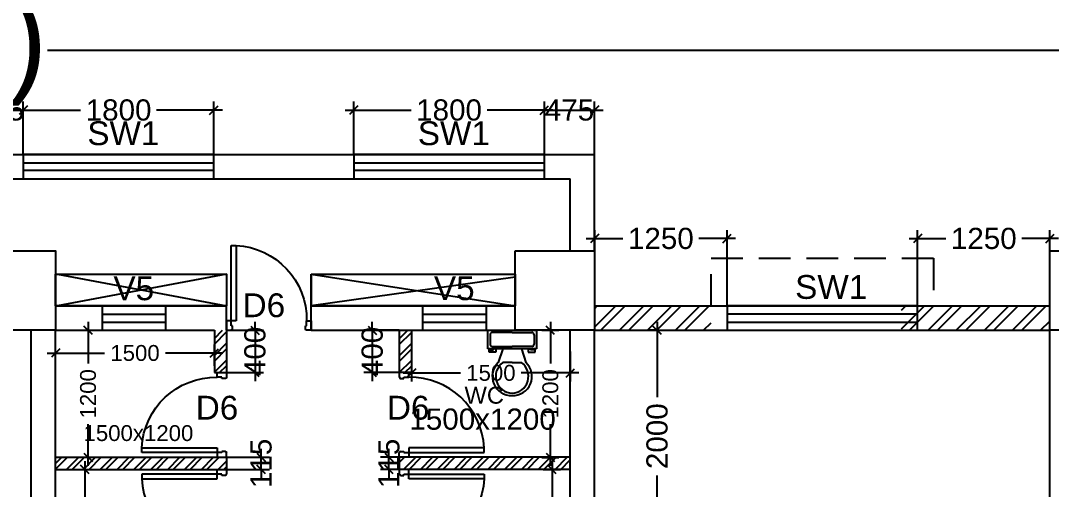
# Model space of a CAD drawing. Extents: x 7620542 to 7843793, y -6476226 to -6093835.
# Drawn here: x 7750969 to 7760704, y -6421146 to -6416719 of the extents above; entities that cross this region are included whole.
import ezdxf
from ezdxf.enums import TextEntityAlignment as Align

# ---------------------------------------------------------------- set-up
doc = ezdxf.new("R2010")
doc.units = 0
doc.header["$LTSCALE"] = 600
doc.header["$MEASUREMENT"] = 0
doc.header["$PDMODE"] = 35
doc.linetypes.add('DASHED', pattern=[0.75, 0.5, -0.25])
doc.layers.get('0').update_dxf_attribs({"linetype": 'CONTINUOUS'})
doc.layers.get('Defpoints').update_dxf_attribs({"linetype": 'CONTINUOUS'})
for name, color, linetype in [('chajja', 7, 'CONTINUOUS'), ('DIM-TEXT', 8, 'CONTINUOUS'), ('DOOR', 32, 'CONTINUOUS'), ('Duct', 8, 'CONTINUOUS'), ('Fixed Glass', 171, 'CONTINUOUS'), ('joinery', 7, 'CONTINUOUS'), ('LA-column', 3, 'CONTINUOUS'), ('Railing', 21, 'CONTINUOUS'), ('Room Dim', 1, 'CONTINUOUS'), ('T Wall', 8, 'CONTINUOUS'), ('TEXT', 6, 'CONTINUOUS'), ('toi-fix', 46, 'CONTINUOUS'), ('Toi. Wall Hat', 3, 'CONTINUOUS'), ('wall hat', 172, 'CONTINUOUS'), ('Walls', 7, 'CONTINUOUS'), ('WIN', 151, 'CONTINUOUS'), ('Working Dim', 5, 'CONTINUOUS')]:
    doc.layers.add(name, color=color, linetype=linetype)
doc.styles.add('ari', font='arial.ttf')
doc.styles.add('ARIAL', font='arial.ttf')
doc.styles.add('RT', font='romant.shx')
doc.dimstyles.new('int. dim', dxfattribs={"dimtxt": 450, "dimasz": 80, "dimexe": 80, "dimexo": 0, "dimgap": 70, "dimtad": 0, "dimdec": 0, "dimzin": 12, "dimdsep": 46, "dimtxsty": 'ari', "dimblk": 'OBLIQUE', "dimcen": 2, "dimdle": 80, "dimclrd": 256, "dimclre": 256, "dimclrt": 6, "dimadec": 0, "dimazin": 0, "dimtfac": 1, "dimtdec": 0, "dimtix": 1, "dimtmove": 2, "dimatfit": 3, "dimfxl": 1, "dimtolj": 1, "dimtzin": 0, "dimlwd": -1, "dimlwe": -1, "dimarcsym": 0})
doc.dimstyles.new('TEXT', dxfattribs={"dimscale": 0, "dimtxt": 600, "dimasz": 300, "dimexe": 300, "dimexo": 30, "dimgap": 50, "dimtad": 0, "dimdec": 0, "dimzin": 0, "dimdsep": 46, "dimtxsty": 'RT', "dimblk": 'OBLIQUE', "dimcen": 0.09, "dimdle": 300, "dimclrd": 256, "dimclre": 256, "dimclrt": 170, "dimadec": 0, "dimazin": 0, "dimtfac": 1, "dimtdec": 0, "dimtofl": 0, "dimtmove": 2, "dimatfit": 3, "dimfxl": 1, "dimfrac": 2, "dimtolj": 1, "dimtzin": 0, "dimlwd": -1, "dimlwe": -1, "dimarcsym": 0})
pattern_1 = [(45, (554749.8, -520), (-132.5825215, 132.5825215), []), (45, (554838.2, -520), (-132.5825215, 132.5825215), [])]

# ---------------------------------------------------------------- blocks, each defined once
blk = doc.blocks.new('1000')
at = {"layer": 'DOOR'}
for p, q in [((0, -100), (0, 0)), ((0, 0), (50, 0)), ((50, -100), (0, -100)), ((50, 0), (50, -2)), ((63, -49), (50, -49)), ((50, -49), (50, -100)), ((50, -100), (50, -901)), ((100, -100), (50, -100)), ((63, -13), (61, -13)), ((63, -13), (63, -49)), ((100, -901), (100, -100)), ((837, -13), (837, -49)), ((837, -13), (839, -13)), ((837, -49), (850, -49)), ((850, 0), (850, -2)), ((900, 0), (850, 0)), ((850, -49), (850, -100)), ((850, -100), (900, -100)), ((900, -100), (900, 0)), ((50, -901), (100, -901))]:
    blk.add_line(p, q, dxfattribs=at)
for centre, major_axis, start_param, end_param in [((50, -13), (-7.95, 7.95), 3.926991, 5.497787), ((850, -13), (7.95, 7.95), 0.785398, 2.356194)]:
    blk.add_ellipse(centre, major_axis=major_axis, ratio=1, start_param=start_param, end_param=end_param, dxfattribs=at)
at = {"layer": 'DOOR', "color": 145}
blk.add_ellipse((64, -115), major_axis=(-520, 590), ratio=1, start_param=2.464943, end_param=4.009476, dxfattribs=at)
blk = doc.blocks.new('A$C70ED7303')
at = {"layer": 'toi-fix', "color": 8}
for p, q in [((0, 0), (229, 0)), ((229, 0), (229, -174.4)), ((-229, 0), (0, 0)), ((-229, -174.4), (-229, 0)), ((-207.2, -43.6), (-207.2, -130.8)), ((0, -21.8), (-185.4, -21.8)), ((0, -21.8), (185.4, -21.8)), ((207.2, -43.6), (207.2, -130.8)), ((229, -174.4), (-229, -174.4)), ((-218.1, -207.2), (-218.1, -185.4)), ((-218.1, -185.4), (-174.4, -185.4)), ((-185.4, -152.6), (0, -152.6)), ((-174.4, -185.4), (-174.4, -174.4)), ((-152.6, -174.4), (-152.6, -207.2)), ((-87.2, -174.4), (-130.8, -305.3)), ((185.4, -152.6), (0, -152.6)), ((87.2, -174.4), (130.8, -305.3)), ((152.6, -174.4), (152.6, -207.2)), ((174.4, -185.4), (174.4, -174.4)), ((218.1, -185.4), (174.4, -185.4)), ((218.1, -207.2), (218.1, -185.4)), ((-152.6, -207.2), (-218.1, -207.2)), ((152.6, -207.2), (218.1, -207.2)), ((0, -305.3), (-87.2, -305.3)), ((0, -305.3), (87.2, -305.3))]:
    blk.add_line(p, q, dxfattribs=at)
for centre, major_axis, start_param, end_param in [((-188.1, -40.9), (13.6, -13.6), 2.214297, 4.068888), ((188.1, -40.9), (13.6, -13.6), 0.643501, 2.498091), ((-188.1, -133.6), (-13.6, -13.6), 5.35589, 7.21048), ((188.1, -133.6), (-13.6, -13.6), 0.643501, 2.498091), ((-6.6, -436.2), (-127.6, -127.6), 4.686239, 7.105146), ((4.7, -435.5), (-112.7, -112.7), 4.541602, 7.039318), ((6.6, -436.2), (55.8, -171.6), -0.351019, 2.067888), ((-4.7, -435.5), (-112.7, -112.7), 0.814663, 3.31238)]:
    blk.add_ellipse(centre, major_axis=major_axis, ratio=1, start_param=start_param, end_param=end_param, dxfattribs=at)
blk = doc.blocks.new('A$C782D609A')
at = {"layer": 'WIN', "linetype": 'Continuous'}
for p, q in [((-300, 230), (300, 230)), ((-300, 230), (-300, 0)), ((300, 230), (300, 0)), ((-300, 0), (300, 0))]:
    blk.add_line(p, q, dxfattribs=at)
at = {"layer": 'WIN', "linetype": 'DASHED', "ltscale": 300}
for p, q in [((-300, 153.3), (300, 153.3)), ((-300, 76.7), (300, 76.7))]:
    blk.add_line(p, q, dxfattribs=at)
blk = doc.blocks.new('_Oblique')
at = {"color": 0, "linetype": 'ByBlock', "lineweight": -2}
blk.add_line((-0.5, -0.5), (0.5, 0.5), dxfattribs=at)
blk = doc.blocks.new('*D634')
at = {"layer": 'Defpoints', "color": 0, "transparency": 16777216}
for p in [(7751460.2, -6420958.2, -4.8), (7751575.4, -6420958.2), (7751460.2, -6422158.2, -4.8)]:
    blk.add_point(p, dxfattribs=at)
at = {"layer": 'Working Dim', "transparency": 16777216}
for p, q in [((7751575.4, -6420878.2), (7751575.4, -6421271.5)), ((7751460.2, -6420958.2), (7751655.4, -6420958.2)), ((7751575.4, -6422238.2), (7751575.4, -6421844.8)), ((7751460.2, -6422158.2), (7751655.4, -6422158.2))]:
    blk.add_line(p, q, dxfattribs=at)
at = {"layer": 'Working Dim', "transparency": 16777216, "xscale": 80, "yscale": 80, "zscale": 80}
for p, rotation in [((7751575.4, -6420958.2), 90), ((7751575.4, -6422158.2), 270)]:
    blk.add_blockref('_Oblique', p, dxfattribs=dict(at, rotation=rotation))
at = {"layer": 'Working Dim', "color": 6, "transparency": 16777216, "insert": (7751575.4, -6421558.2), "char_height": 150, "attachment_point": 5, "rotation": 90, "style": 'ari'}
blk.add_mtext('\\A1;1200', dxfattribs=at)
blk = doc.blocks.new('*D636')
at = {"layer": 'Defpoints', "color": 0, "transparency": 16777216}
for p in [(7751477.8, -6419643.7, 25.3), (7751606, -6419643.7), (7751477.8, -6420843.2, -4.8)]:
    blk.add_point(p, dxfattribs=at)
at = {"layer": 'Working Dim', "transparency": 16777216}
for p, q in [((7751477.8, -6419643.7), (7751686, -6419643.7)), ((7751606, -6419563.7), (7751606, -6419956.8)), ((7751606, -6420923.2), (7751606, -6420530.1)), ((7751477.8, -6420843.2), (7751686, -6420843.2))]:
    blk.add_line(p, q, dxfattribs=at)
at = {"layer": 'Working Dim', "transparency": 16777216, "xscale": 80, "yscale": 80, "zscale": 80}
for p, rotation in [((7751606, -6419643.7), 90), ((7751606, -6420843.2), 270)]:
    blk.add_blockref('_Oblique', p, dxfattribs=dict(at, rotation=rotation))
at = {"layer": 'Working Dim', "color": 6, "transparency": 16777216, "insert": (7751606, -6420243.4), "char_height": 150, "attachment_point": 5, "rotation": 90, "style": 'ari'}
blk.add_mtext('\\A1;1200', dxfattribs=at)
blk = doc.blocks.new('*D637')
at = {"layer": 'Defpoints', "color": 0, "transparency": 16777216}
for p in [(7752799.1, -6419858.8), (7751299.1, -6419977.8, 0.8), (7752799.1, -6419977.8, -4.8)]:
    blk.add_point(p, dxfattribs=at)
at = {"layer": 'Working Dim', "transparency": 16777216}
for p, q in [((7751299.1, -6419977.8), (7751299.1, -6419778.8)), ((7752799.1, -6419977.8), (7752799.1, -6419778.8)), ((7751219.1, -6419858.8), (7751762.4, -6419858.8)), ((7752879.1, -6419858.8), (7752335.7, -6419858.8))]:
    blk.add_line(p, q, dxfattribs=at)
at = {"layer": 'Working Dim', "transparency": 16777216, "xscale": 80, "yscale": 80, "zscale": 80, "rotation": 180}
blk.add_blockref('_Oblique', (7751299.1, -6419858.8), dxfattribs=at)
at = {"layer": 'Working Dim', "transparency": 16777216, "xscale": 80, "yscale": 80, "zscale": 80}
blk.add_blockref('_Oblique', (7752799.1, -6419858.8), dxfattribs=at)
at = {"layer": 'Working Dim', "color": 6, "transparency": 16777216, "insert": (7752049.1, -6419858.8), "char_height": 150, "attachment_point": 5, "style": 'ari'}
blk.add_mtext('\\A1;1500', dxfattribs=at)
blk = doc.blocks.new('*D638')
at = {"layer": 'Defpoints', "color": 0, "transparency": 16777216}
for p in [(7754660.2, -6419843.2, 5.1), (7756160.2, -6419843.2, 5.1), (7756160.2, -6420046.8)]:
    blk.add_point(p, dxfattribs=at)
at = {"layer": 'Working Dim', "transparency": 16777216}
for p, q in [((7754660.2, -6419843.2), (7754660.2, -6420126.8)), ((7756160.2, -6419843.2), (7756160.2, -6420126.8)), ((7754580.2, -6420046.8), (7755123.5, -6420046.8)), ((7756240.2, -6420046.8), (7755696.8, -6420046.8))]:
    blk.add_line(p, q, dxfattribs=at)
at = {"layer": 'Working Dim', "transparency": 16777216, "xscale": 80, "yscale": 80, "zscale": 80, "rotation": 180}
blk.add_blockref('_Oblique', (7754660.2, -6420046.8), dxfattribs=at)
at = {"layer": 'Working Dim', "transparency": 16777216, "xscale": 80, "yscale": 80, "zscale": 80}
blk.add_blockref('_Oblique', (7756160.2, -6420046.8), dxfattribs=at)
at = {"layer": 'Working Dim', "color": 6, "transparency": 16777216, "insert": (7755410.2, -6420046.8), "char_height": 150, "attachment_point": 5, "style": 'ari'}
blk.add_mtext('\\A1;1500', dxfattribs=at)
blk = doc.blocks.new('*D639')
at = {"layer": 'Defpoints', "color": 0, "transparency": 16777216}
for p in [(7755890.6, -6419643.7, 14.8), (7755890.6, -6420844.2, 5.1), (7755972.2, -6420844.2)]:
    blk.add_point(p, dxfattribs=at)
at = {"layer": 'Working Dim', "transparency": 16777216}
for p, q in [((7755890.6, -6419643.7), (7756052.2, -6419643.7)), ((7755972.2, -6419563.7), (7755972.2, -6419957.3)), ((7755972.2, -6420924.2), (7755972.2, -6420530.6)), ((7755890.6, -6420844.2), (7756052.2, -6420844.2))]:
    blk.add_line(p, q, dxfattribs=at)
at = {"layer": 'Working Dim', "transparency": 16777216, "xscale": 80, "yscale": 80, "zscale": 80}
for p, rotation in [((7755972.2, -6419643.7), 90), ((7755972.2, -6420844.2), 270)]:
    blk.add_blockref('_Oblique', p, dxfattribs=dict(at, rotation=rotation))
at = {"layer": 'Working Dim', "color": 6, "transparency": 16777216, "insert": (7755972.2, -6420243.9), "char_height": 150, "attachment_point": 5, "rotation": 90, "style": 'ari'}
blk.add_mtext('\\A1;1200', dxfattribs=at)
blk = doc.blocks.new('*D641')
at = {"layer": 'Defpoints', "color": 0, "transparency": 16777216}
for p in [(7755905.2, -6420958.2, 5.1), (7755987.5, -6420958.2), (7755905.2, -6422158.2, 5.1)]:
    blk.add_point(p, dxfattribs=at)
at = {"layer": 'Working Dim', "transparency": 16777216}
for p, q in [((7755987.5, -6420878.2), (7755987.5, -6421271.5)), ((7755905.2, -6420958.2), (7756067.5, -6420958.2)), ((7755987.5, -6422238.2), (7755987.5, -6421844.8)), ((7755905.2, -6422158.2), (7756067.5, -6422158.2))]:
    blk.add_line(p, q, dxfattribs=at)
at = {"layer": 'Working Dim', "transparency": 16777216, "xscale": 80, "yscale": 80, "zscale": 80}
for p, rotation in [((7755987.5, -6420958.2), 90), ((7755987.5, -6422158.2), 270)]:
    blk.add_blockref('_Oblique', p, dxfattribs=dict(at, rotation=rotation))
at = {"layer": 'Working Dim', "color": 6, "transparency": 16777216, "insert": (7755987.5, -6421558.2), "char_height": 150, "attachment_point": 5, "rotation": 90, "style": 'ari'}
blk.add_mtext('\\A1;1200', dxfattribs=at)
blk = doc.blocks.new('*D837')
at = {"layer": 'Defpoints', "color": 0, "linetype": 'Continuous', "transparency": 16777216}
for p in [(7761439.1, -6413784.8, -21.6), (7720379, -6413864.7, -0.3), (7720379, -6414809.1)]:
    blk.add_point(p, dxfattribs=at)
at = {"layer": 'DIM-TEXT', "transparency": 16777216}
for p, q in [((7761439.1, -6413784.8), (7761439.1, -6415109.1)), ((7720379, -6413864.7), (7720379, -6415109.1)), ((7720079, -6414809.1), (7730596.3, -6414809.1)), ((7761739.1, -6414809.1), (7751221.7, -6414809.1))]:
    blk.add_line(p, q, dxfattribs=at)
at = {"layer": 'DIM-TEXT', "linetype": 'Continuous', "transparency": 16777216, "xscale": 300, "yscale": 300, "zscale": 300, "rotation": 180}
blk.add_blockref('_Oblique', (7720379, -6414809.1), dxfattribs=at)
at = {"layer": 'DIM-TEXT', "linetype": 'Continuous', "transparency": 16777216, "xscale": 300, "yscale": 300, "zscale": 300}
blk.add_blockref('_Oblique', (7761439.1, -6414809.1), dxfattribs=at)
at = {"layer": 'DIM-TEXT', "color": 170, "linetype": 'Continuous', "transparency": 16777216, "insert": (7740909, -6414809.1), "char_height": 750, "attachment_point": 5, "style": 'ari'}
blk.add_mtext('\\A1;{\\H1.067x;GENERAL MEDICINE (MALE - 30 Beds )}', dxfattribs=at)
blk = doc.blocks.new('*D892')
at = {"layer": 'Defpoints', "color": 0, "transparency": 16777216}
for p in [(7757640.4, -6418777.2), (7756390.4, -6419413.7, 1), (7757640.4, -6419413.7, 1)]:
    blk.add_point(p, dxfattribs=at)
at = {"layer": 'Working Dim', "transparency": 16777216}
for p, q in [((7756310.4, -6418777.2), (7756656.5, -6418777.2)), ((7756390.4, -6419413.7), (7756390.4, -6418697.2)), ((7757720.4, -6418777.2), (7757374.2, -6418777.2)), ((7757640.4, -6419413.7), (7757640.4, -6418697.2))]:
    blk.add_line(p, q, dxfattribs=at)
at = {"layer": 'Working Dim', "transparency": 16777216, "xscale": 80, "yscale": 80, "zscale": 80, "rotation": 180}
blk.add_blockref('_Oblique', (7756390.4, -6418777.2), dxfattribs=at)
at = {"layer": 'Working Dim', "transparency": 16777216, "xscale": 80, "yscale": 80, "zscale": 80}
blk.add_blockref('_Oblique', (7757640.4, -6418777.2), dxfattribs=at)
at = {"layer": 'Working Dim', "color": 6, "transparency": 16777216, "insert": (7757015.4, -6418777.2), "char_height": 200, "attachment_point": 5, "style": 'ari'}
blk.add_mtext('\\A1;1250', dxfattribs=at)
blk = doc.blocks.new('*D893')
at = {"layer": 'Defpoints', "color": 0, "transparency": 16777216}
for p in [(7759440.4, -6418777.2), (7759440.4, -6419413.7, 1), (7760690.4, -6419413.7, 1)]:
    blk.add_point(p, dxfattribs=at)
at = {"layer": 'Working Dim', "transparency": 16777216}
for p, q in [((7759360.4, -6418777.2), (7759706.5, -6418777.2)), ((7759440.4, -6419413.7), (7759440.4, -6418697.2)), ((7760770.4, -6418777.2), (7760424.2, -6418777.2)), ((7760690.4, -6419413.7), (7760690.4, -6418697.2))]:
    blk.add_line(p, q, dxfattribs=at)
at = {"layer": 'Working Dim', "transparency": 16777216, "xscale": 80, "yscale": 80, "zscale": 80, "rotation": 180}
blk.add_blockref('_Oblique', (7759440.4, -6418777.2), dxfattribs=at)
at = {"layer": 'Working Dim', "transparency": 16777216, "xscale": 80, "yscale": 80, "zscale": 80}
blk.add_blockref('_Oblique', (7760690.4, -6418777.2), dxfattribs=at)
at = {"layer": 'Working Dim', "color": 6, "transparency": 16777216, "insert": (7760065.4, -6418777.2), "char_height": 200, "attachment_point": 5, "style": 'ari'}
blk.add_mtext('\\A1;1250', dxfattribs=at)
blk = doc.blocks.new('*D969')
at = {"layer": 'Defpoints', "color": 0, "transparency": 16777216}
for p in [(7756980.1, -6419643.7, 14.8), (7756980.1, -6419643.7), (7756980.1, -6421644.1, 1)]:
    blk.add_point(p, dxfattribs=at)
at = {"layer": 'Working Dim', "transparency": 16777216}
for p, q in [((7756980.1, -6419643.7), (7756900.1, -6419643.7)), ((7756980.1, -6419563.7), (7756980.1, -6420273.9)), ((7756980.1, -6421724.1), (7756980.1, -6421013.9)), ((7756980.1, -6421644.1), (7756900.1, -6421644.1))]:
    blk.add_line(p, q, dxfattribs=at)
at = {"layer": 'Working Dim', "transparency": 16777216, "xscale": 80, "yscale": 80, "zscale": 80}
for p, rotation in [((7756980.1, -6419643.7), 90), ((7756980.1, -6421644.1), 270)]:
    blk.add_blockref('_Oblique', p, dxfattribs=dict(at, rotation=rotation))
at = {"layer": 'Working Dim', "color": 6, "transparency": 16777216, "insert": (7756980.1, -6420643.9), "char_height": 200, "attachment_point": 5, "rotation": 90, "style": 'ari'}
blk.add_mtext('\\A1;2000', dxfattribs=at)
blk = doc.blocks.new('*D1217')
at = {"layer": 'Defpoints', "color": 0, "transparency": 16777216}
for p in [(7750993.9, -6417564), (7750549, -6417983.7), (7750993.9, -6417983.7)]:
    blk.add_point(p, dxfattribs=at)
at = {"layer": 'Working Dim', "transparency": 16777216}
for p, q in [((7750549, -6417983.7), (7750549, -6417484)), ((7750993.9, -6417983.7), (7750993.9, -6417484)), ((7750549, -6417564), (7750469, -6417564)), ((7750549, -6417564), (7750993.9, -6417564)), ((7750993.9, -6417564), (7751073.9, -6417564))]:
    blk.add_line(p, q, dxfattribs=at)
at = {"layer": 'Working Dim', "transparency": 16777216, "xscale": 80, "yscale": 80, "zscale": 80}
blk.add_blockref('_Oblique', (7750549, -6417564), dxfattribs=at)
at = {"layer": 'Working Dim', "transparency": 16777216, "xscale": 80, "yscale": 80, "zscale": 80, "rotation": 180}
blk.add_blockref('_Oblique', (7750993.9, -6417564), dxfattribs=at)
at = {"layer": 'Working Dim', "color": 6, "transparency": 16777216, "insert": (7750771.4, -6417564), "char_height": 200, "attachment_point": 5, "style": 'ari'}
blk.add_mtext('\\A1;445', dxfattribs=at)
blk = doc.blocks.new('*D1218')
at = {"layer": 'Defpoints', "color": 0, "transparency": 16777216}
for p in [(7752793.9, -6417564), (7750993.9, -6417983.7), (7752793.9, -6417983.7)]:
    blk.add_point(p, dxfattribs=at)
at = {"layer": 'Working Dim', "transparency": 16777216}
for p, q in [((7750993.9, -6417983.7), (7750993.9, -6417484)), ((7752793.9, -6417983.7), (7752793.9, -6417484)), ((7750913.9, -6417564), (7751535, -6417564)), ((7752873.9, -6417564), (7752252.8, -6417564))]:
    blk.add_line(p, q, dxfattribs=at)
at = {"layer": 'Working Dim', "transparency": 16777216, "xscale": 80, "yscale": 80, "zscale": 80, "rotation": 180}
blk.add_blockref('_Oblique', (7750993.9, -6417564), dxfattribs=at)
at = {"layer": 'Working Dim', "transparency": 16777216, "xscale": 80, "yscale": 80, "zscale": 80}
blk.add_blockref('_Oblique', (7752793.9, -6417564), dxfattribs=at)
at = {"layer": 'Working Dim', "color": 6, "transparency": 16777216, "insert": (7751893.9, -6417564), "char_height": 200, "attachment_point": 5, "style": 'ari'}
blk.add_mtext('\\A1;1800', dxfattribs=at)
blk = doc.blocks.new('*D1219')
at = {"layer": 'Defpoints', "color": 0, "transparency": 16777216}
for p in [(7755915, -6417564), (7754115, -6417983.7), (7755915, -6417983.7)]:
    blk.add_point(p, dxfattribs=at)
at = {"layer": 'Working Dim', "transparency": 16777216}
for p, q in [((7754115, -6417983.7), (7754115, -6417484)), ((7755915, -6417983.7), (7755915, -6417484)), ((7754035, -6417564), (7754656.1, -6417564)), ((7755995, -6417564), (7755373.9, -6417564))]:
    blk.add_line(p, q, dxfattribs=at)
at = {"layer": 'Working Dim', "transparency": 16777216, "xscale": 80, "yscale": 80, "zscale": 80, "rotation": 180}
blk.add_blockref('_Oblique', (7754115, -6417564), dxfattribs=at)
at = {"layer": 'Working Dim', "transparency": 16777216, "xscale": 80, "yscale": 80, "zscale": 80}
blk.add_blockref('_Oblique', (7755915, -6417564), dxfattribs=at)
at = {"layer": 'Working Dim', "color": 6, "transparency": 16777216, "insert": (7755015, -6417564), "char_height": 200, "attachment_point": 5, "style": 'ari'}
blk.add_mtext('\\A1;1800', dxfattribs=at)
blk = doc.blocks.new('*D1220')
at = {"layer": 'Defpoints', "color": 0, "transparency": 16777216}
for p in [(7756390, -6417564), (7755915, -6417983.7), (7756390, -6417983.7)]:
    blk.add_point(p, dxfattribs=at)
at = {"layer": 'Working Dim', "transparency": 16777216}
for p, q in [((7755915, -6417983.7), (7755915, -6417484)), ((7756390, -6417983.7), (7756390, -6417484)), ((7755915, -6417564), (7755835, -6417564)), ((7755915, -6417564), (7756390, -6417564)), ((7756390, -6417564), (7756470, -6417564))]:
    blk.add_line(p, q, dxfattribs=at)
at = {"layer": 'Working Dim', "transparency": 16777216, "xscale": 80, "yscale": 80, "zscale": 80}
blk.add_blockref('_Oblique', (7755915, -6417564), dxfattribs=at)
at = {"layer": 'Working Dim', "transparency": 16777216, "xscale": 80, "yscale": 80, "zscale": 80, "rotation": 180}
blk.add_blockref('_Oblique', (7756390, -6417564), dxfattribs=at)
at = {"layer": 'Working Dim', "color": 6, "transparency": 16777216, "insert": (7756152.5, -6417564), "char_height": 200, "attachment_point": 5, "style": 'ari'}
blk.add_mtext('\\A1;475', dxfattribs=at)
blk = doc.blocks.new('*D1243')
at = {"layer": 'Defpoints', "color": 0, "transparency": 16777216}
for p in [(7752914.1, -6420843.2), (7753240.2, -6420843.2), (7752914.1, -6420958.2)]:
    blk.add_point(p, dxfattribs=at)
at = {"layer": 'Working Dim', "transparency": 16777216}
for p, q in [((7753240.2, -6420843.2), (7753240.2, -6420763.2)), ((7752914.1, -6420843.2), (7753320.2, -6420843.2)), ((7753240.2, -6420958.2), (7753240.2, -6420843.2)), ((7752914.1, -6420958.2), (7753320.2, -6420958.2)), ((7753240.2, -6420958.2), (7753240.2, -6421038.2))]:
    blk.add_line(p, q, dxfattribs=at)
at = {"layer": 'Working Dim', "transparency": 16777216, "xscale": 80, "yscale": 80, "zscale": 80}
for p, rotation in [((7753240.2, -6420843.2), 270), ((7753240.2, -6420958.2), 90)]:
    blk.add_blockref('_Oblique', p, dxfattribs=dict(at, rotation=rotation))
at = {"layer": 'Working Dim', "color": 6, "transparency": 16777216, "insert": (7753240.2, -6420900.7), "char_height": 200, "attachment_point": 5, "rotation": 90, "style": 'ari'}
blk.add_mtext('\\A1;115', dxfattribs=at)
blk = doc.blocks.new('*D1244')
at = {"layer": 'Defpoints', "color": 0, "transparency": 16777216}
for p in [(7752914.1, -6419643.7), (7752914.1, -6420043.2), (7753182.3, -6420043.2)]:
    blk.add_point(p, dxfattribs=at)
at = {"layer": 'Working Dim', "transparency": 16777216}
for p, q in [((7752914.1, -6419643.7), (7753262.3, -6419643.7)), ((7753182.3, -6419643.7), (7753182.3, -6419563.7)), ((7753182.3, -6419643.7), (7753182.3, -6420043.2)), ((7752914.1, -6420043.2), (7753262.3, -6420043.2)), ((7753182.3, -6420043.2), (7753182.3, -6420123.2))]:
    blk.add_line(p, q, dxfattribs=at)
at = {"layer": 'Working Dim', "transparency": 16777216, "xscale": 80, "yscale": 80, "zscale": 80}
for p, rotation in [((7753182.3, -6419643.7), 270), ((7753182.3, -6420043.2), 90)]:
    blk.add_blockref('_Oblique', p, dxfattribs=dict(at, rotation=rotation))
at = {"layer": 'Working Dim', "color": 6, "transparency": 16777216, "insert": (7753182.3, -6419843.4), "char_height": 200, "attachment_point": 5, "rotation": 90, "style": 'ari'}
blk.add_mtext('\\A1;400', dxfattribs=at)
blk = doc.blocks.new('*D1248')
at = {"layer": 'Defpoints', "color": 0, "transparency": 16777216}
for p in [(7754447.3, -6420843.2), (7754545.3, -6420843.2), (7754545.3, -6420958.2)]:
    blk.add_point(p, dxfattribs=at)
at = {"layer": 'Working Dim', "transparency": 16777216}
for p, q in [((7754447.3, -6420843.2), (7754447.3, -6420763.2)), ((7754545.3, -6420843.2), (7754367.3, -6420843.2)), ((7754447.3, -6420958.2), (7754447.3, -6420843.2)), ((7754545.3, -6420958.2), (7754367.3, -6420958.2)), ((7754447.3, -6420958.2), (7754447.3, -6421038.2))]:
    blk.add_line(p, q, dxfattribs=at)
at = {"layer": 'Working Dim', "transparency": 16777216, "xscale": 80, "yscale": 80, "zscale": 80}
for p, rotation in [((7754447.3, -6420843.2), 270), ((7754447.3, -6420958.2), 90)]:
    blk.add_blockref('_Oblique', p, dxfattribs=dict(at, rotation=rotation))
at = {"layer": 'Working Dim', "color": 6, "transparency": 16777216, "insert": (7754447.3, -6420900.7), "char_height": 200, "attachment_point": 5, "rotation": 90, "style": 'ari'}
blk.add_mtext('\\A1;115', dxfattribs=at)
blk = doc.blocks.new('*D1249')
at = {"layer": 'Defpoints', "color": 0, "transparency": 16777216}
for p in [(7754545.2, -6419643.7), (7754290, -6420043.2), (7754545.2, -6420043.2)]:
    blk.add_point(p, dxfattribs=at)
at = {"layer": 'Working Dim', "transparency": 16777216}
for p, q in [((7754545.2, -6419643.7), (7754210, -6419643.7)), ((7754290, -6419643.7), (7754290, -6419563.7)), ((7754290, -6419643.7), (7754290, -6420043.2)), ((7754545.2, -6420043.2), (7754210, -6420043.2)), ((7754290, -6420043.2), (7754290, -6420123.2))]:
    blk.add_line(p, q, dxfattribs=at)
at = {"layer": 'Working Dim', "transparency": 16777216, "xscale": 80, "yscale": 80, "zscale": 80}
for p, rotation in [((7754290, -6419643.7), 270), ((7754290, -6420043.2), 90)]:
    blk.add_blockref('_Oblique', p, dxfattribs=dict(at, rotation=rotation))
at = {"layer": 'Working Dim', "color": 6, "transparency": 16777216, "insert": (7754290, -6419843.4), "char_height": 200, "attachment_point": 5, "rotation": 90, "style": 'ari'}
blk.add_mtext('\\A1;400', dxfattribs=at)
blk = doc.blocks.new('*D2108')
at = {"layer": 'Defpoints', "color": 0, "linetype": 'Continuous', "transparency": 16777216}
for p in [(7720379.1, -6417001.4), (7720379.1, -6419313.6, -0.3), (7761439.2, -6419393.5, -21.6)]:
    blk.add_point(p, dxfattribs=at)
at = {"layer": 'DIM-TEXT', "transparency": 16777216}
for p, q in [((7720379.1, -6419313.6), (7720379.1, -6416701.4)), ((7761439.2, -6419393.5), (7761439.2, -6416701.4)), ((7720079.1, -6417001.4), (7730596.4, -6417001.4)), ((7761739.2, -6417001.4), (7751221.8, -6417001.4))]:
    blk.add_line(p, q, dxfattribs=at)
at = {"layer": 'DIM-TEXT', "linetype": 'Continuous', "transparency": 16777216, "xscale": 300, "yscale": 300, "zscale": 300, "rotation": 180}
blk.add_blockref('_Oblique', (7720379.1, -6417001.4), dxfattribs=at)
at = {"layer": 'DIM-TEXT', "linetype": 'Continuous', "transparency": 16777216, "xscale": 300, "yscale": 300, "zscale": 300}
blk.add_blockref('_Oblique', (7761439.2, -6417001.4), dxfattribs=at)
at = {"layer": 'DIM-TEXT', "color": 170, "linetype": 'Continuous', "transparency": 16777216, "insert": (7740909.1, -6417001.4), "char_height": 750, "attachment_point": 5, "style": 'ari'}
blk.add_mtext('\\A1;{\\H1.067x;GENERAL MEDICINE (MALE - 30 Beds )}', dxfattribs=at)

msp = doc.modelspace()

# ---------------------------------------------------------------- hatches: boundary and pattern name
at = {"layer": 'Toi. Wall Hat'}
h = msp.add_hatch(dxfattribs=at)
h.set_pattern_fill('ANSI32', color=10, scale=300, style=0)
h.set_pattern_definition([(45, (832124.71, -81878.24), (-79.5495129, 79.5495129), []), (45, (832177.74, -81878.24), (-79.5495129, 79.5495129), [])])
h.paths.add_polyline_path([(7754659.819, -6419643.727), (7754544.819, -6419643.727), (7754544.819, -6420043.231), (7754659.819, -6420043.231)])
h.paths.add_polyline_path([(7752913.701, -6419643.727), (7752798.701, -6419643.727), (7752798.701, -6420043.231), (7752913.701, -6420043.231)])
h.paths.add_polyline_path([(7752913.701, -6420843.231), (7751298.734, -6420843.231), (7751298.737, -6420958.231), (7752913.701, -6420958.231)])
h.paths.add_polyline_path([(7756159.819, -6420843.231), (7754544.819, -6420843.231), (7754544.819, -6420958.231), (7756159.819, -6420958.231)])
h.paths.add_polyline_path([(7754659.819, -6422273.231), (7756159.819, -6422273.231), (7756159.819, -6422158.231), (7754659.819, -6422158.231), (7754659.819, -6421758.231), (7754544.819, -6421758.231), (7754544.819, -6422673.231), (7754659.819, -6422673.231)])
h.paths.add_polyline_path([(7752913.701, -6421758.231), (7752798.701, -6421758.231), (7752798.701, -6422158.231), (7751298.769, -6422158.231), (7751298.772, -6422273.231), (7752798.701, -6422273.231), (7752798.701, -6422673.231), (7752913.701, -6422673.231)])
h.paths.add_polyline_path([(7752913.701, -6423473.231), (7751298.805, -6423473.231), (7751298.808, -6423588.231), (7752913.701, -6423588.231)])
h.paths.add_polyline_path([(7752913.701, -6424388.231), (7752798.701, -6424388.231), (7752798.701, -6424788.761), (7752913.701, -6424788.761)])
h.paths.add_polyline_path([(7754659.819, -6424388.231), (7754544.819, -6424388.231), (7754544.819, -6424788.761), (7754659.819, -6424788.761)])
h.paths.add_polyline_path([(7756159.819, -6423473.231), (7754544.819, -6423473.231), (7754544.819, -6423588.231), (7756159.819, -6423588.231)])
at = {"layer": 'wall hat'}
h = msp.add_hatch(dxfattribs=at)
h.set_pattern_fill('ANSI32', color=256, scale=500, style=0)
h.set_pattern_definition(pattern_1)
h.paths.add_polyline_path([(7757489.06, -6419413.706), (7756390.175, -6419413.706), (7756390.175, -6419413.724), (7756389.087, -6419413.724), (7756389.087, -6419643.706), (7757489.06, -6419643.706)])
h = msp.add_hatch(dxfattribs=at)
h.set_pattern_fill('ANSI32', color=256, scale=500, style=0)
h.set_pattern_definition(pattern_1)
h.paths.add_polyline_path([(7760689.195, -6419413.706), (7759289.06, -6419413.706), (7759289.06, -6419643.706), (7760689.195, -6419643.706)])

# ---------------------------------------------------------------- linework, layer by layer
at = {"layer": 'chajja', "color": 7, "linetype": 'DASHED', "elevation": -14.83}
msp.add_lwpolyline([(7757490.352, -6419413.706), (7757490.352, -6418963.706), (7759590.352, -6418963.706), (7759590.352, -6419413.706)], dxfattribs=at)
at = {"layer": 'Duct', "color": 8}
for p, q in [((7751318.119, -6419113.666, -32.028), (7752914.057, -6419413.666, -32.028)), ((7752914.057, -6419113.666, -32.028), (7751318.119, -6419413.666, -32.028)), ((7753714.057, -6419113.666, -32.028), (7755639.087, -6419413.666, -32.028)), ((7755639.087, -6419142.982, -16.974), (7753714.057, -6419413.666, -32.028))]:
    msp.add_line(p, q, dxfattribs=at)
at = {"layer": 'Duct', "color": 7}
for points, elevation in [([(7751299.234, -6419113.666), (7752914.057, -6419113.666), (7752914.057, -6419413.666), (7751299.234, -6419413.666)], -22.105), ([(7753714.057, -6419113.666), (7755639.087, -6419113.666), (7755639.087, -6419413.666), (7753714.057, -6419413.666)], -32.028)]:
    msp.add_lwpolyline(points, close=True, dxfattribs=dict(at, elevation=elevation))
at = {"layer": 'Fixed Glass', "elevation": -14.83}
for points in [[(7752793.924, -6417983.662), (7750993.924, -6417983.662), (7750993.924, -6418213.662), (7752793.924, -6418213.663)], [(7755915.007, -6417983.663), (7754115.007, -6417983.663), (7754115.007, -6418213.663), (7755915.007, -6418213.663)], [(7752793.924, -6418065.004), (7750993.924, -6418065.004), (7750993.924, -6418132.322), (7752793.924, -6418132.322)], [(7755915.007, -6418065.004), (7754115.007, -6418065.004), (7754115.007, -6418132.322), (7755915.007, -6418132.322)]]:
    msp.add_lwpolyline(points, close=True, dxfattribs=at)
at = {"layer": 'LA-column', "color": 2, "flags": 128}
for points, elevation in [([(7750549.147, -6418893.706), (7751299.147, -6418893.706), (7751299.147, -6419643.706), (7750549.147, -6419643.706)], -12.548), ([(7755640.087, -6418893.706), (7756390.087, -6418893.706), (7756390.087, -6419643.706), (7755640.087, -6419643.706)], -12.548), ([(7760689.112, -6418893.706), (7761439.112, -6418893.706), (7761439.112, -6419643.706), (7760689.112, -6419643.706)], -13.799)]:
    msp.add_lwpolyline(points, close=True, dxfattribs=dict(at, elevation=elevation))
at = {"layer": 'Railing', "linetype": 'Continuous'}
msp.add_line((7760689.023, -6426358.73, -14.83), (7760689.023, -6419643.73, -14.83), dxfattribs=at)
at = {"layer": 'T Wall', "color": 6, "linetype": 'Continuous'}
for p, q in [((7752799.057, -6419643.166, -14.83), (7752799.057, -6420043.166, -14.83)), ((7752914.057, -6419643.663, -14.83), (7752914.057, -6420043.166, -14.83)), ((7754545.175, -6419643.663, -14.83), (7754545.175, -6420043.166, -14.83)), ((7754660.175, -6419643.166, -14.83), (7754660.175, -6420043.166, -14.83)), ((7752799.057, -6420043.166, -14.83), (7752914.057, -6420043.166, -14.83)), ((7754660.175, -6420043.166, -14.83), (7754545.175, -6420043.166, -14.83)), ((7751299.234, -6420843.166, -14.83), (7752914.057, -6420843.166, -14.83)), ((7752914.057, -6420843.166, -14.83), (7752914.057, -6420958.166, -14.83)), ((7754545.175, -6420843.166, -14.83), (7754545.175, -6420958.166, -14.83)), ((7756160.175, -6420843.166, -14.83), (7754545.175, -6420843.166, -14.83)), ((7751299.057, -6420958.166, -14.83), (7752914.057, -6420958.166, -14.83)), ((7756160.175, -6420958.166, -14.83), (7754545.175, -6420958.166, -14.83))]:
    msp.add_line(p, q, dxfattribs=at)
at = {"layer": 'Walls', "linetype": 'Continuous'}
for p, q in [((7750548.974, -6417983.663, -14.83), (7756389.997, -6417983.663, -14.83)), ((7750778.974, -6418213.663, -14.83), (7756159.997, -6418213.663, -14.83)), ((7751299.234, -6419413.663, -14.83), (7752914.057, -6419413.663, -14.83)), ((7753714.057, -6419413.663, -14.83), (7755639.087, -6419413.663, -14.83)), ((7751068.974, -6426208.887, -14.83), (7751068.879, -6419643.808, -14.83)), ((7751298.974, -6426208.84, -14.83), (7751298.879, -6419643.808, -14.83)), ((7751299.234, -6419643.663, -14.83), (7752799.057, -6419643.663, -14.83)), ((7753714.057, -6419643.663, -14.83), (7755639.087, -6419643.663, -14.83)), ((7756159.087, -6426358.688, -14.83), (7756159.087, -6419643.586, -14.83)), ((7756389.087, -6426358.688, -14.83), (7756389.087, -6419643.727, -14.83))]:
    msp.add_line(p, q, dxfattribs=at)
at = {"layer": 'Walls'}
for p, q in [((7756389.997, -6418893.81, -14.83), (7756389.997, -6417983.663, -14.83)), ((7753535.766, -6418213.663, -14.83), (7753924.288, -6418213.663, -14.83)), ((7756159.997, -6418893.727, -14.83), (7756159.997, -6418213.663, -14.83)), ((7752914.057, -6419113.663, -14.83), (7752914.057, -6419413.663, -14.83)), ((7753714.057, -6419113.663, -14.83), (7753714.057, -6419413.663, -14.83)), ((7752914.057, -6419643.663, -14.83), (7752914.057, -6419413.663, -14.83)), ((7753714.051, -6419643.663, -14.83), (7753714.057, -6419413.663, -14.83)), ((7756390.352, -6419413.706, -13.799), (7760689.195, -6419413.706, -13.799)), ((7756389.087, -6419643.706, -13.799), (7760689.195, -6419643.706, -13.799))]:
    msp.add_line(p, q, dxfattribs=at)
at = {"layer": 'WIN', "linetype": 'Continuous', "elevation": -14.83}
for points in [[(7757640.352, -6419413.706), (7757640.352, -6419643.706), (7759440.352, -6419643.706), (7759440.352, -6419413.706)], [(7757640.352, -6419490.706), (7757640.352, -6419566.706), (7759440.352, -6419566.706), (7759440.352, -6419490.706)]]:
    msp.add_lwpolyline(points, close=True, dxfattribs=at)

# ---------------------------------------------------------------- block references
at = {"layer": 'DOOR', "linetype": 'Continuous'}
for p, xscale, yscale, zscale, rotation in [((7752914.057, -6419643.662, -14.83), -0.8888888880610689, 0.8888888880610466, 0.8888888880610679, 179.9999871533746), ((7752914.057, -6420843.166, -14.83), -0.8888888880610689, 0.8888888880610466, 0.8888888880610679, 269.9999871533747), ((7754545.175, -6420843.166, -14.83), 0.8888888880610689, 0.8888888880610689, 0.8888888880610689, 90.00001284662535), ((7752913.948, -6420958.166, -14.83), 0.8888888880610685, 0.8888888880610685, 0.8888888880610685, 270.0000127265634), ((7754545.283, -6420958.166, -14.83), -0.8888888880610689, 0.8888888880610466, 0.8888888880610679, 89.99998715337463)]:
    msp.add_blockref('1000', p, dxfattribs=dict(at, xscale=xscale, yscale=yscale, zscale=zscale, rotation=rotation))
at = {"layer": 'toi-fix', "linetype": 'Continuous'}
msp.add_blockref('A$C70ED7303', (7755610.476, -6419643.166, -14.83), dxfattribs=at)
at = {"layer": 'WIN', "linetype": 'Continuous'}
for p in [(7752037.298, -6419643.663, -14.83), (7752037.388, -6419643.727, -14.83), (7755063.992, -6419643.102, -14.83), (7755064.082, -6419643.166, -14.83)]:
    msp.add_blockref('A$C782D609A', p, dxfattribs=at)

# ---------------------------------------------------------------- texts
at = {"layer": 'joinery', "style": 'ari'}
for s, p in [('SW1', (7751939.352, -6417894.831, -14.83)), ('SW1', (7755060.435, -6417894.831, -14.83)), ('V5', (7752037.673, -6419359.435, -14.83)), ('V5', (7752037.763, -6419359.499, -14.83)), ('V5', (7755064.367, -6419358.873, -14.83)), ('V5', (7755064.457, -6419358.938, -14.83)), ('SW1', (7758624.288, -6419346.814, -1.386)), ('D6', (7753266.409, -6419519.712, -14.83)), ('D6', (7752823.414, -6420487.085, -14.83)), ('D6', (7754629.269, -6420487.085, -14.83))]:
    msp.add_text(s, height=225, dxfattribs=at).set_placement(p, align=Align.CENTER)
at = {"layer": 'Room Dim', "style": 'ARIAL'}
for height, p in [(200, (7755331.555, -6420582.505, -14.83)), (150, (7752081.259, -6420689.491, -14.83))]:
    msp.add_text('1500x1200', height=height, dxfattribs=at).set_placement(p, align=Align.CENTER)
at = {"layer": 'TEXT', "color": 7, "style": 'ARIAL'}
msp.add_text('WC', height=160, dxfattribs=at).set_placement((7755347.265, -6420336.78, -14.83), align=Align.CENTER)

# ---------------------------------------------------------------- dimensions: what is measured, and where the dimension line sits
at = {"layer": 'DIM-TEXT', "linetype": 'Continuous'}
for base, p1, p2, picture, middle in [((7720378.962, -6414809.097, 2.691), (7761439.1, -6413784.819, -18.93), (7720378.962, -6413864.705, 2.343), '*D837', (7740909.031, -6414809.097, 2.691)), ((7720379.051, -6417001.407, 3.722), (7761439.189, -6419393.479, -17.899), (7720379.051, -6419313.592, 3.374), '*D2108', (7740909.12, -6417001.407, 3.722))]:
    dim = msp.add_linear_dim(base=base, p1=p1, p2=p2, angle=180, text='{\\H1.067x;GENERAL MEDICINE (MALE - 30 Beds )}', dimstyle='TEXT', override={"dimscale": 1, "dimtxt": 750, "dimexo": 0, "dimtxsty": 'ari'}, dxfattribs=at)
    dim.commit()
    dim.dimension.update_dxf_attribs({"geometry": picture, "text_midpoint": middle})
at = {"layer": 'Working Dim'}
for base, p1, p2, override, picture, middle in [((7750993.924, -6417564.015, -14.83), (7750548.974, -6417983.663, -14.83), (7750993.924, -6417983.662, -14.83), {"dimtxt": 200, "dimarcsym": 1}, '*D1217', (7750771.449, -6417564.015, -14.83)), ((7752793.924, -6417564.015, -14.83), (7750993.924, -6417983.662, -14.83), (7752793.924, -6417983.662, -14.83), {"dimtxt": 200, "dimarcsym": 1}, '*D1218', (7751893.924, -6417564.015, -14.83)), ((7755915.007, -6417564.015, -14.83), (7754115.007, -6417983.662, -14.83), (7755915.007, -6417983.662, -14.83), {"dimtxt": 200, "dimarcsym": 1}, '*D1219', (7755015.007, -6417564.015, -14.83)), ((7756389.997, -6417564.015, -14.83), (7755915.007, -6417983.662, -14.83), (7756389.997, -6417983.662, -14.83), {"dimtxt": 200, "dimarcsym": 1}, '*D1220', (7756152.502, -6417564.015, -14.83)), ((7757640.352, -6418777.181, -14.83), (7756390.352, -6419413.706, -13.799), (7757640.352, -6419413.706, -13.799), {"dimtxt": 200, "dimarcsym": 1}, '*D892', (7757015.352, -6418777.181, -14.83)), ((7752799.057, -6419858.803, -8.468), (7751299.066, -6419977.765, -7.675), (7752799.057, -6419977.765, -13.26), {"dimtxt": 150}, '*D637', (7752049.061, -6419858.803, -8.468)), ((7756160.175, -6420046.809, -8.468), (7754660.175, -6419843.166, -3.337), (7756160.175, -6419843.166, -3.337), {"dimtxt": 150}, '*D638', (7755410.175, -6420046.809, -8.468))]:
    dim = msp.add_linear_dim(base=base, p1=p1, p2=p2, dimstyle='int. dim', override=override, dxfattribs=at)
    dim.commit()
    dim.dimension.update_dxf_attribs({"geometry": picture, "text_midpoint": middle})
for base, p1, p2, angle, override, picture, middle in [((7759440.352, -6418777.181, -14.83), (7760690.352, -6419413.706, -13.799), (7759440.352, -6419413.706, -13.799), 180, {"dimtxt": 200, "dimarcsym": 1}, '*D893', (7760065.352, -6418777.181, -14.83)), ((7751605.952, -6419643.663, -8.468), (7751477.787, -6420843.166, -13.26), (7751477.787, -6419643.663, 16.816), 90, {"dimtxt": 150}, '*D636', (7751605.952, -6420243.414, -8.468)), ((7753182.276, -6420043.166, -14.83), (7752914.057, -6419643.665, -14.83), (7752914.059, -6420043.166, -14.83), 90, {"dimtxt": 200, "dimarcsym": 1}, '*D1244', (7753182.276, -6419843.416, -14.83)), ((7754290.043, -6420043.166, -14.83), (7754545.175, -6419643.663, -14.83), (7754545.175, -6420043.166, -14.83), 90, {"dimtxt": 200, "dimarcsym": 1}, '*D1249', (7754290.043, -6419843.414, -14.83)), ((7755972.235, -6420844.166, -8.468), (7755890.553, -6419643.696, 6.362), (7755890.553, -6420844.166, -3.337), 90, {"dimtxt": 150}, '*D639', (7755972.235, -6420243.931, -8.468)), ((7756980.104, -6419643.708, -41.864), (7756980.104, -6421644.109, -40.833), (7756980.104, -6419643.708, -27.033), 90, {"dimtxt": 200}, '*D969', (7756980.104, -6420643.908, -41.864)), ((7753240.236, -6420843.166, -14.83), (7752914.057, -6420958.166, -14.83), (7752914.057, -6420843.166, -14.83), 90, {"dimtxt": 200, "dimarcsym": 1}, '*D1243', (7753240.236, -6420900.666, -14.83)), ((7754447.342, -6420843.166, -14.83), (7754545.283, -6420958.166, -14.83), (7754545.283, -6420843.166, -14.83), 90, {"dimtxt": 200, "dimarcsym": 1}, '*D1248', (7754447.342, -6420900.666, -14.83)), ((7751575.371, -6420958.166, -8.468), (7751460.169, -6422158.166, -13.26), (7751460.169, -6420958.166, -13.26), 90, {"dimtxt": 150}, '*D634', (7751575.371, -6421558.166, -8.468)), ((7755987.494, -6420958.166, -8.468), (7755905.221, -6422158.166, -3.337), (7755905.221, -6420958.166, -3.337), 90, {"dimtxt": 150}, '*D641', (7755987.494, -6421558.166, -8.468))]:
    dim = msp.add_linear_dim(base=base, p1=p1, p2=p2, angle=angle, dimstyle='int. dim', override=override, dxfattribs=at)
    dim.commit()
    dim.dimension.update_dxf_attribs({"geometry": picture, "text_midpoint": middle})

doc.saveas('drawing.dxf')
